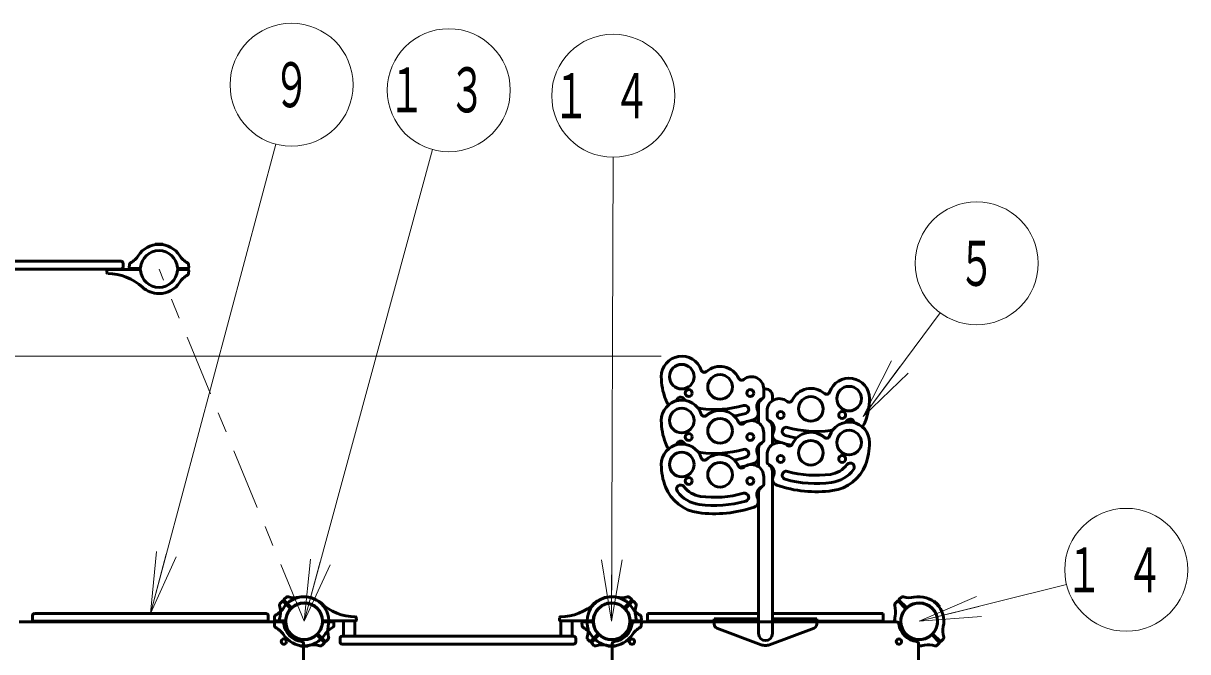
# Model space of a CAD drawing. Units: millimetres on the paper, scale 1:50. Extents: x -385 to 0, y -594 to 267.
# Drawn here: x -271.3 to -214.5, y 170.2 to 200.9 of the extents above; entities that cross this region are included whole.
import ezdxf
from ezdxf.enums import TextEntityAlignment as Align

# ---------------------------------------------------------------- set-up
doc = ezdxf.new("R2010")
doc.units = ezdxf.units.MM
doc.linetypes.add('USER2', pattern=[6, 3, -1, 1, -1])
doc.layers.add('LY_1', color=140, linetype='Continuous', lineweight=50)
doc.styles.add('ＭＳ ゴシック', font='')
doc.styles.get('ＭＳ ゴシック').set_extended_font_data('MS Gothic')

msp = doc.modelspace()

# ---------------------------------------------------------------- linework, layer by layer
at = {"layer": 'LY_1', "color": 7, "lineweight": 13}
for p, q in [((-265.112, 172.098), (-258.998, 195.003)), ((-257.612, 171.718), (-251.346, 194.74)), ((-242.612, 171.718), (-242.544, 194.367)), ((-230.34, 181.718), (-226.594, 186.776)), ((-240.192, 184.656), (-352.112, 184.656)), ((-230.34, 181.718), (-228.956, 184.426)), ((-230.34, 181.718), (-228.554, 184.129)), ((-228.153, 183.831), (-230.34, 181.718)), ((-265.112, 172.098), (-264.821, 175.125)), ((-265.112, 172.098), (-264.338, 174.996)), ((-263.855, 174.867), (-265.112, 172.098)), ((-257.612, 171.718), (-257.306, 174.744)), ((-257.612, 171.718), (-256.824, 174.612)), ((-256.341, 174.481), (-257.612, 171.718)), ((-242.612, 171.718), (-243.103, 174.719)), ((-242.612, 171.718), (-242.603, 174.718)), ((-242.103, 174.716), (-242.612, 171.718)), ((-227.612, 171.718), (-220.427, 173.506)), ((-227.612, 171.718), (-224.821, 172.928)), ((-227.612, 171.718), (-224.701, 172.442)), ((-224.58, 171.957), (-227.612, 171.718))]:
    msp.add_line(p, q, dxfattribs=at)
at = {"layer": 'LY_1'}
for p, q in [((-264.891, 190.094), (-264.891, 190.097)), ((-264.491, 190.094), (-264.491, 190.097)), ((-277.841, 189.29), (-266.541, 189.29)), ((-266.441, 189.19), (-266.441, 189.01)), ((-263.243, 188.982), (-263.248, 189.139)), ((-277.841, 188.91), (-266.541, 188.91)), ((-267.24, 188.838), (-267.234, 188.734)), ((-265.628, 188.88), (-267.2, 188.88)), ((-266.14, 188.982), (-266.135, 189.127)), ((-265.628, 188.94), (-266.1, 188.94)), ((-263.754, 188.94), (-263.283, 188.94)), ((-263.754, 188.88), (-263.283, 188.88)), ((-263.243, 188.839), (-263.248, 188.694)), ((-235.192, 182.69), (-235.192, 183.056)), ((-235.254, 182.598), (-235.254, 182.576)), ((-234.772, 182.478), (-234.772, 182.718)), ((-235.518, 182.311), (-235.448, 182.311)), ((-235.452, 181.406), (-235.452, 182.311)), ((-235.032, 181.618), (-235.032, 181.984)), ((-234.969, 181.525), (-234.969, 181.504)), ((-234.776, 181.239), (-234.705, 181.239)), ((-234.772, 180.335), (-234.772, 181.239)), ((-235.192, 180.546), (-235.192, 180.912)), ((-235.518, 180.166), (-235.448, 180.166)), ((-235.452, 179.264), (-235.452, 180.166)), ((-235.254, 180.453), (-235.254, 180.432)), ((-235.032, 179.475), (-235.032, 179.841)), ((-234.969, 179.382), (-234.969, 179.361)), ((-234.705, 179.095), (-234.776, 179.095)), ((-234.772, 171.118), (-234.772, 179.095)), ((-235.192, 178.403), (-235.192, 178.769)), ((-235.518, 178.024), (-235.448, 178.024)), ((-235.452, 171.118), (-235.452, 178.024)), ((-235.254, 178.31), (-235.254, 178.289)), ((-258.687, 172.692), (-258.794, 172.577)), ((-258.296, 172.359), (-258.629, 172.693)), ((-258.253, 172.402), (-258.587, 172.735)), ((-258.586, 172.793), (-258.47, 172.9)), ((-256.917, 172.696), (-256.914, 172.698)), ((-243.307, 172.696), (-243.309, 172.698)), ((-241.97, 172.402), (-241.637, 172.735)), ((-241.928, 172.359), (-241.595, 172.693)), ((-241.638, 172.793), (-241.753, 172.9)), ((-241.537, 172.692), (-241.43, 172.577)), ((-228.687, 172.692), (-228.794, 172.577)), ((-228.296, 172.359), (-228.629, 172.693)), ((-228.253, 172.402), (-228.587, 172.735)), ((-228.586, 172.793), (-228.47, 172.9)), ((-226.917, 172.696), (-226.914, 172.698)), ((-270.762, 172.098), (-259.462, 172.098)), ((-256.634, 172.413), (-256.631, 172.415)), ((-243.59, 172.413), (-243.592, 172.415)), ((-240.862, 172.098), (-240.862, 171.718)), ((-240.862, 172.098), (-235.452, 172.098)), ((-229.362, 172.098), (-234.772, 172.098)), ((-229.362, 172.098), (-229.362, 171.718)), ((-226.634, 172.413), (-226.631, 172.415)), ((-265.112, 171.688), (-271.519, 171.688)), ((-270.862, 171.998), (-270.862, 171.818)), ((-270.762, 171.718), (-259.462, 171.718)), ((-265.112, 171.688), (-258.704, 171.688)), ((-259.362, 171.998), (-259.362, 171.818)), ((-259.06, 171.789), (-259.055, 171.935)), ((-259.06, 171.646), (-259.055, 171.489)), ((-258.549, 171.748), (-259.02, 171.748)), ((-258.549, 171.688), (-259.02, 171.688)), ((-256.674, 171.748), (-255.103, 171.748)), ((-256.674, 171.688), (-256.203, 171.688)), ((-256.163, 171.646), (-256.168, 171.501)), ((-255.684, 171.748), (-255.684, 170.988)), ((-255.14, 171.748), (-255.14, 170.988)), ((-255.063, 171.79), (-255.068, 171.895)), ((-245.161, 171.79), (-245.155, 171.895)), ((-243.549, 171.748), (-245.121, 171.748)), ((-245.084, 171.748), (-245.084, 170.988)), ((-244.54, 171.748), (-244.54, 170.988)), ((-244.06, 171.646), (-244.055, 171.501)), ((-243.549, 171.688), (-244.02, 171.688)), ((-241.674, 171.748), (-241.203, 171.748)), ((-241.674, 171.688), (-241.203, 171.688)), ((-235.112, 171.688), (-241.519, 171.688)), ((-241.163, 171.646), (-241.169, 171.489)), ((-241.163, 171.789), (-241.168, 171.935)), ((-237.612, 171.718), (-240.862, 171.718)), ((-237.612, 171.838), (-235.452, 171.838)), ((-237.612, 171.576), (-237.612, 171.838)), ((-235.112, 171.688), (-228.704, 171.688)), ((-232.612, 171.838), (-234.772, 171.838)), ((-232.612, 171.576), (-232.612, 171.838)), ((-229.362, 171.718), (-232.612, 171.718)), ((-256.97, 171.034), (-256.637, 170.701)), ((-256.928, 171.076), (-256.595, 170.743)), ((-255.762, 170.988), (-244.462, 170.988)), ((-243.296, 171.076), (-243.629, 170.743)), ((-243.253, 171.034), (-243.587, 170.701)), ((-237.482, 171.389), (-235.316, 170.575)), ((-232.741, 171.389), (-234.908, 170.575)), ((-226.97, 171.034), (-226.637, 170.701)), ((-226.928, 171.076), (-226.595, 170.743)), ((-257.812, 170.535), (-257.812, 170.531)), ((-257.642, 164.218), (-257.642, 170.626)), ((-257.412, 170.535), (-257.412, 170.531)), ((-256.638, 170.643), (-256.744, 170.544)), ((-256.537, 170.744), (-256.438, 170.85)), ((-255.862, 170.708), (-255.862, 170.888)), ((-255.762, 170.608), (-244.462, 170.608)), ((-244.362, 170.708), (-244.362, 170.888)), ((-243.687, 170.744), (-243.786, 170.85)), ((-243.586, 170.643), (-243.479, 170.544)), ((-242.812, 170.535), (-242.812, 170.531)), ((-242.582, 164.218), (-242.582, 170.626)), ((-242.412, 170.535), (-242.412, 170.531)), ((-227.642, 164.218), (-227.642, 170.626)), ((-226.638, 170.643), (-226.744, 170.544)), ((-226.537, 170.744), (-226.438, 170.85))]:
    msp.add_line(p, q, dxfattribs=at)
at = {"layer": 'LY_1', "color": 7, "linetype": 'USER2', "lineweight": 13}
msp.add_line((-257.612, 171.718), (-264.691, 188.91), dxfattribs=at)
at = {"layer": 'LY_1', "color": 7, "lineweight": 13}
for centre in [(-258.224, 197.902), (-250.558, 197.635), (-242.535, 197.367), (-224.808, 189.187), (-217.515, 174.23)]:
    msp.add_circle(centre, 3, dxfattribs=at)
at = {"layer": 'LY_1'}
for centre, radius in [((-239.192, 183.656), 0.6), ((-237.326, 183.156), 0.6), ((-238.854, 182.856), 0.17), ((-235.854, 182.856), 0.17), ((-231.032, 182.584), 0.6), ((-232.898, 182.084), 0.6), ((-239.192, 181.512), 0.6), ((-234.369, 181.784), 0.17), ((-231.369, 181.784), 0.17), ((-237.326, 181.012), 0.6), ((-238.854, 180.712), 0.17), ((-235.854, 180.712), 0.17), ((-231.032, 180.441), 0.6), ((-231.032, 180.441), 0.6), ((-232.898, 179.941), 0.6), ((-232.898, 179.941), 0.6), ((-239.192, 179.369), 0.6), ((-239.192, 179.369), 0.6), ((-234.369, 179.641), 0.17), ((-231.369, 179.641), 0.17), ((-237.326, 178.869), 0.6), ((-237.326, 178.869), 0.6), ((-238.854, 178.569), 0.17), ((-235.854, 178.569), 0.17), ((-257.612, 171.718), 0.891), ((-242.612, 171.718), 0.891), ((-227.612, 171.718), 0.891), ((-258.602, 170.728), 0.13), ((-241.622, 170.728), 0.13), ((-228.602, 170.728), 0.13)]:
    msp.add_circle(centre, radius, dxfattribs=at)
for centre, radius, start, end in [((-264.691, 188.91), 1.2, 90, 147.2728), ((-264.691, 188.91), 0.9, 90, 175.7293), ((-264.871, 190.097), 0.02, 98.6269, 180), ((-264.691, 188.91), 1.22, 90, 98.6269), ((-264.691, 188.91), 1.22, 81.3731, 90), ((-264.691, 188.91), 1.2, 32.7272, 90), ((-264.691, 188.91), 0.9, 4.2707, 90), ((-264.511, 190.097), 0.02, 0, 81.3731), ((-266.541, 189.19), 0.1, 0, 90), ((-266.035, 189.124), 0.1, 117.4588, 178), ((-266.542, 190.1), 1, 297.4588, 327.2728), ((-262.84, 190.1), 1, 212.7272, 242.5412), ((-263.348, 189.124), 0.1, 2, 62.5412), ((-267.2, 188.84), 0.04, 90, 183), ((-267.195, 188.736), 0.04, 183, 268.9158), ((-267.244, 186.096), 2.6, 47.7828, 88.9159), ((-266.541, 189.01), 0.1, 270, 0), ((-266.1, 188.98), 0.04, 178, 270), ((-265.628, 188.98), 0.04, 270, 355.7293), ((-265.628, 188.84), 0.04, 4.2707, 90), ((-264.691, 188.91), 0.9, 184.2707, 270), ((-264.691, 188.91), 0.9, 270, 355.7293), ((-263.754, 188.98), 0.04, 184.2707, 270), ((-263.754, 188.84), 0.04, 90, 175.7293), ((-262.84, 187.721), 1, 117.4588, 147.2728), ((-263.348, 188.697), 0.1, 297.4588, 358), ((-263.348, 188.697), 0.1, 297.4588, 358), ((-263.283, 188.98), 0.04, 270, 2), ((-263.283, 188.84), 0.04, 358, 90), ((-264.691, 188.91), 1.2, 227.7828, 270), ((-264.691, 188.91), 1.2, 270, 327.2728), ((-239.192, 183.656), 1, 18.6234, 180), ((-237.326, 183.156), 1, 24.8748, 131.3766), ((-237.192, 183.656), 3, 180, 201.3632), ((-238.092, 184.027), 0.16, 198.6234, 311.3766), ((-236.273, 183.644), 0.16, 204.8748, 309.3214), ((-235.792, 183.056), 0.6, 0, 129.3214), ((-231.032, 182.584), 1, 0, 161.3766), ((-235.112, 182.718), 0.34, 0, 103.609), ((-232.898, 182.084), 1, 48.6234, 155.1252), ((-232.131, 182.954), 0.16, 228.6234, 341.3766), ((-239.192, 181.512), 1, 18.6234, 180), ((-238.123, 183.292), 2, 201.3632, 210.6982), ((-239.247, 182.458), 0.2, 36.5859, 173.375), ((-238.123, 183.292), 1.2, 216.5859, 221.346), ((-235.096, 182.187), 0.44, 111.245, 206.3797), ((-235.11, 182.268), 0.34, 115.0771, 172.7679), ((-235.292, 182.69), 0.1, 291.245, 0), ((-234.432, 181.984), 0.6, 50.6786, 180), ((-233.95, 182.572), 0.16, 230.6786, 335.1252), ((-233.032, 182.584), 3, 338.6368, 0), ((-238.123, 183.292), 1.2, 256.6514, 262.3372), ((-237.59, 187.256), 5.2, 262.3372, 285.7044), ((-238.092, 181.882), 0.16, 198.6234, 311.3766), ((-237.326, 181.012), 1, 24.8748, 131.3766), ((-237.59, 187.256), 5.6, 279.8, 285.7044), ((-236.128, 182.058), 0.2, 285.7044, 105.7044), ((-235.759, 181.858), 0.3, 288.7334, 26.3797), ((-237.192, 181.512), 3, 180, 201.3632), ((-236.273, 181.5), 0.16, 204.8748, 309.3214), ((-237.59, 187.256), 6, 281.6411, 285.064), ((-235.792, 180.912), 0.6, 0, 129.3214), ((-237.59, 187.256), 6, 286.5802, 288.7334), ((-234.932, 181.618), 0.1, 180, 248.755), ((-235.113, 181.196), 0.34, 7.2321, 64.9229), ((-235.127, 181.115), 0.44, 333.6203, 68.755), ((-234.095, 180.985), 0.2, 74.2956, 254.2956), ((-232.634, 186.184), 5.2, 254.2956, 277.6628), ((-231.032, 180.441), 1, 0, 161.3766), ((-232.1, 182.22), 1.2, 318.654, 323.414), ((-230.976, 181.385), 0.2, 6.625, 143.4141), ((-232.1, 182.22), 2, 329.3359, 338.6368), ((-234.464, 180.786), 0.3, 153.6203, 251.2666), ((-232.634, 186.184), 5.6, 254.2956, 260.2), ((-232.898, 179.941), 1, 48.6234, 155.1252), ((-232.131, 180.811), 0.16, 228.6234, 341.3766), ((-232.1, 182.22), 1.2, 277.6628, 283.3486), ((-239.192, 179.369), 1, 18.6234, 180), ((-238.123, 181.148), 2, 201.3632, 210.6641), ((-239.247, 180.313), 0.2, 36.5859, 173.375), ((-238.123, 181.148), 1.2, 216.5859, 221.346), ((-237.59, 185.112), 5.2, 262.3372, 285.7044), ((-236.128, 179.914), 0.2, 285.7044, 105.7044), ((-235.096, 180.043), 0.44, 111.245, 206.3797), ((-235.11, 180.124), 0.34, 115.0771, 172.7679), ((-235.292, 180.546), 0.1, 291.245, 0), ((-234.432, 179.841), 0.6, 50.6786, 180), ((-232.634, 186.184), 6, 251.2666, 253.3251), ((-232.634, 186.184), 6, 255.0234, 258.3449), ((-233.95, 180.429), 0.16, 230.6786, 335.1252), ((-233.032, 180.441), 3, 338.6368, 0), ((-238.123, 181.148), 1.2, 256.6514, 262.3372), ((-238.092, 179.74), 0.16, 198.6234, 311.3766), ((-237.326, 178.869), 1, 24.8748, 131.3766), ((-237.59, 185.112), 5.6, 279.8, 285.7044), ((-235.759, 179.714), 0.3, 288.7334, 26.3797), ((-234.932, 179.475), 0.1, 180, 248.755), ((-237.192, 179.369), 3, 180, 201.3632), ((-236.273, 179.357), 0.16, 204.8748, 309.3214), ((-237.59, 185.112), 6, 281.6551, 284.9765), ((-235.792, 178.769), 0.6, 0, 129.3214), ((-237.59, 185.112), 6, 286.6749, 288.7334), ((-235.113, 179.053), 0.34, 7.2321, 64.9229), ((-235.127, 178.972), 0.44, 333.6203, 68.755), ((-234.095, 178.843), 0.2, 74.2956, 254.2956), ((-234.095, 178.843), 0.2, 74.2956, 254.2956), ((-232.634, 184.041), 5.2, 254.2956, 277.6628), ((-232.634, 184.041), 5.2, 254.2956, 277.6628), ((-232.1, 180.077), 1.2, 277.6628, 323.414), ((-232.1, 180.077), 1.2, 277.6628, 323.414), ((-232.1, 180.077), 1.6, 277.6628, 323.414), ((-232.1, 180.077), 1.6, 277.6628, 323.414), ((-232.1, 180.077), 2, 277.6628, 338.6368), ((-230.976, 179.242), 0.2, 323.414, 143.4141), ((-230.976, 179.242), 0.2, 323.414, 143.4141), ((-239.247, 178.171), 0.2, 36.5859, 216.5859), ((-239.247, 178.171), 0.2, 36.5859, 216.5859), ((-235.292, 178.403), 0.1, 291.245, 0), ((-234.464, 178.643), 0.3, 153.6203, 251.2666), ((-232.634, 184.041), 6, 251.2666, 277.6628), ((-232.634, 184.041), 5.6, 254.2956, 277.6628), ((-232.634, 184.041), 5.6, 254.2956, 277.6628), ((-238.123, 179.005), 2, 201.3632, 262.3372), ((-238.123, 179.005), 1.6, 216.5859, 262.3372), ((-238.123, 179.005), 1.6, 216.5859, 262.3372), ((-238.123, 179.005), 1.2, 216.5859, 262.3372), ((-238.123, 179.005), 1.2, 216.5859, 262.3372), ((-237.59, 182.969), 5.2, 262.3372, 285.7044), ((-237.59, 182.969), 5.2, 262.3372, 285.7044), ((-236.128, 177.771), 0.2, 285.7044, 105.7044), ((-236.128, 177.771), 0.2, 285.7044, 105.7044), ((-235.096, 177.9), 0.44, 111.245, 206.3797), ((-235.11, 177.981), 0.34, 115.0771, 172.7679), ((-237.59, 182.969), 6, 262.3372, 288.7334), ((-237.59, 182.969), 5.6, 262.3372, 285.7044), ((-235.759, 177.571), 0.3, 288.7334, 26.3797), ((-258.657, 172.664), 0.04, 45, 137), ((-257.612, 171.718), 1.2, 90, 147.2728), ((-258.558, 172.763), 0.04, 133, 225), ((-258.411, 172.819), 0.1, 72.4588, 133), ((-258.079, 173.868), 1, 252.4588, 282.2728), ((-257.612, 171.718), 1.2, 45, 102.2728), ((-257.612, 171.718), 1.2, 47.7828, 90), ((-256.9, 172.684), 0.02, 53.6269, 135), ((-257.612, 171.718), 1.22, 45, 53.6269), ((-242.612, 171.718), 1.22, 126.3731, 135), ((-242.612, 171.718), 1.2, 77.7272, 135), ((-242.612, 171.718), 1.2, 90, 132.2172), ((-243.323, 172.684), 0.02, 45, 126.3731), ((-242.612, 171.718), 1.2, 32.7272, 90), ((-242.144, 173.868), 1, 257.7272, 287.5412), ((-241.813, 172.819), 0.1, 47, 107.5412), ((-241.665, 172.763), 0.04, 315, 47), ((-241.566, 172.664), 0.04, 43, 135), ((-228.657, 172.664), 0.04, 45, 137), ((-228.558, 172.763), 0.04, 133, 225), ((-228.411, 172.819), 0.1, 72.4588, 133), ((-228.079, 173.868), 1, 252.4588, 282.2728), ((-227.612, 171.718), 1.2, 45, 102.2728), ((-226.9, 172.684), 0.02, 53.6269, 135), ((-227.612, 171.718), 1.22, 45, 53.6269), ((-270.762, 171.998), 0.1, 90, 180), ((-259.462, 171.998), 0.1, 0, 90), ((-259.463, 172.907), 1, 297.4588, 327.2728), ((-258.713, 172.517), 0.1, 137, 197.5412), ((-259.761, 172.185), 1, 347.7272, 17.5412), ((-257.612, 171.718), 0.9, 139.2707, 225), ((-257.612, 171.718), 0.9, 90, 175.7293), ((-258.324, 172.331), 0.04, 319.2707, 45), ((-258.225, 172.43), 0.04, 225, 310.7293), ((-257.612, 171.718), 0.9, 45, 130.7293), ((-257.612, 171.718), 0.9, 4.2707, 90), ((-257.612, 171.718), 0.9, 319.2707, 45), ((-255.058, 174.532), 2.6, 227.7828, 268.9158), ((-257.612, 171.718), 1.2, 347.7272, 45), ((-257.612, 171.718), 1.22, 36.3731, 45), ((-256.646, 172.429), 0.02, 315, 36.3731), ((-245.165, 174.532), 2.6, 271.0842, 312.2172), ((-242.612, 171.718), 1.2, 135, 192.2728), ((-243.578, 172.429), 0.02, 143.6269, 225), ((-242.612, 171.718), 1.22, 135, 143.6269), ((-242.612, 171.718), 0.9, 135, 220.7293), ((-242.612, 171.718), 0.9, 90, 175.7293), ((-242.612, 171.718), 0.9, 49.2707, 135), ((-242.612, 171.718), 0.9, 4.2707, 90), ((-241.998, 172.43), 0.04, 229.2707, 315), ((-242.612, 171.718), 0.9, 315, 40.7293), ((-241.899, 172.331), 0.04, 135, 220.7293), ((-240.761, 172.907), 1, 212.7272, 242.5412), ((-240.462, 172.185), 1, 162.4588, 192.2728), ((-241.511, 172.517), 0.1, 342.4588, 43), ((-228.713, 172.517), 0.1, 137, 197.5412), ((-229.761, 172.185), 1, 347.7272, 17.5412), ((-227.612, 171.718), 0.9, 139.2707, 225), ((-228.324, 172.331), 0.04, 319.2707, 45), ((-228.225, 172.43), 0.04, 225, 310.7293), ((-227.612, 171.718), 0.9, 45, 130.7293), ((-227.612, 171.718), 0.9, 319.2707, 45), ((-227.612, 171.718), 1.2, 347.7272, 45), ((-227.612, 171.718), 1.22, 36.3731, 45), ((-226.646, 172.429), 0.02, 315, 36.3731), ((-270.762, 171.818), 0.1, 180, 270), ((-259.462, 171.818), 0.1, 270, 0), ((-259.02, 171.788), 0.04, 178, 270), ((-259.02, 171.648), 0.04, 90, 182), ((-258.955, 171.931), 0.1, 117.4588, 178), ((-258.955, 171.931), 0.1, 117.4588, 178), ((-257.612, 171.718), 1.2, 167.7272, 181.4325), ((-258.704, 171.588), 0.1, 6.7872, 90), ((-257.612, 171.718), 1, 186.7872, 263.2128), ((-258.549, 171.788), 0.04, 270, 355.7293), ((-258.549, 171.648), 0.04, 4.2707, 90), ((-257.612, 171.718), 0.9, 184.2707, 270), ((-257.612, 171.718), 0.9, 270, 355.7293), ((-256.674, 171.788), 0.04, 184.2707, 270), ((-256.674, 171.648), 0.04, 90, 175.7293), ((-256.203, 171.648), 0.04, 358, 90), ((-255.108, 171.893), 0.04, 3, 88.9159), ((-255.103, 171.788), 0.04, 270, 3), ((-245.121, 171.788), 0.04, 177, 270), ((-245.115, 171.893), 0.04, 91.0841, 177), ((-244.02, 171.648), 0.04, 90, 182), ((-243.549, 171.788), 0.04, 270, 355.7293), ((-243.549, 171.648), 0.04, 4.2707, 90), ((-242.612, 171.718), 0.9, 184.2707, 270), ((-242.612, 171.718), 0.9, 270, 355.7293), ((-242.612, 171.718), 1, 276.7872, 353.2128), ((-241.674, 171.788), 0.04, 184.2707, 270), ((-241.674, 171.648), 0.04, 90, 175.7293), ((-241.519, 171.588), 0.1, 90, 173.2128), ((-242.612, 171.718), 1.2, 358.5675, 12.2728), ((-241.268, 171.931), 0.1, 2, 62.5412), ((-241.268, 171.931), 0.1, 2, 62.5412), ((-241.203, 171.788), 0.04, 270, 2), ((-241.203, 171.648), 0.04, 358, 90), ((-237.412, 171.576), 0.2, 180, 249.4015), ((-232.812, 171.576), 0.2, 290.5985, 0), ((-227.612, 171.718), 1.2, 167.7272, 181.4325), ((-228.704, 171.588), 0.1, 6.7872, 90), ((-227.612, 171.718), 1, 186.7872, 263.2128), ((-258.955, 171.504), 0.1, 182, 242.5412), ((-259.463, 170.528), 1, 32.7272, 62.5412), ((-257.612, 171.718), 1.2, 212.7272, 270), ((-257.612, 171.718), 0.9, 225, 310.7293), ((-257.612, 171.718), 1.2, 270, 327.2728), ((-256.998, 171.005), 0.04, 45, 130.7293), ((-256.899, 171.104), 0.04, 139.2707, 225), ((-255.761, 170.528), 1, 117.4588, 147.2728), ((-255.462, 171.25), 1, 167.7272, 197.5412), ((-256.268, 171.504), 0.1, 297.4588, 358), ((-255.762, 170.888), 0.1, 90, 180), ((-244.462, 170.888), 0.1, 0, 90), ((-243.955, 171.504), 0.1, 182, 242.5412), ((-244.463, 170.528), 1, 32.7272, 62.5412), ((-244.761, 171.25), 1, 342.4588, 12.2728), ((-242.612, 171.718), 1.2, 212.7272, 270), ((-243.324, 171.104), 0.04, 315, 40.7293), ((-243.225, 171.005), 0.04, 49.2707, 135), ((-242.612, 171.718), 0.9, 229.2707, 315), ((-242.612, 171.718), 1.2, 270, 327.2728), ((-240.761, 170.528), 1, 117.4588, 147.2728), ((-241.268, 171.504), 0.1, 297.4588, 358), ((-235.112, 171.118), 0.34, 180, 0), ((-227.612, 171.718), 0.9, 225, 310.7293), ((-226.998, 171.005), 0.04, 45, 130.7293), ((-226.899, 171.104), 0.04, 139.2707, 225), ((-225.462, 171.25), 1, 167.7272, 197.5412), ((-257.792, 170.531), 0.02, 180, 261.3731), ((-257.612, 171.718), 1.22, 261.3731, 270), ((-257.742, 170.626), 0.1, 0, 83.2128), ((-257.612, 171.718), 1.2, 268.5675, 282.2728), ((-257.612, 171.718), 1.22, 270, 278.6269), ((-257.432, 170.531), 0.02, 278.6269, 0), ((-257.144, 169.568), 1, 72.4588, 102.2728), ((-256.813, 170.617), 0.1, 252.4588, 313), ((-256.665, 170.672), 0.04, 313, 45), ((-256.566, 170.771), 0.04, 225, 317), ((-256.511, 170.919), 0.1, 317, 17.5412), ((-255.762, 170.708), 0.1, 180, 270), ((-244.462, 170.708), 0.1, 270, 0), ((-243.713, 170.919), 0.1, 162.4588, 223), ((-243.657, 170.771), 0.04, 223, 315), ((-243.558, 170.672), 0.04, 135, 227), ((-243.411, 170.617), 0.1, 227, 287.5412), ((-243.079, 169.568), 1, 77.7272, 107.5412), ((-242.612, 171.718), 1.2, 257.7272, 271.4325), ((-242.792, 170.531), 0.02, 180, 261.3731), ((-242.612, 171.718), 1.22, 261.3731, 270), ((-242.612, 171.718), 1.22, 270, 278.6269), ((-242.482, 170.626), 0.1, 96.7872, 180), ((-242.432, 170.531), 0.02, 278.6269, 0), ((-235.112, 171.118), 0.58, 249.4015, 270), ((-235.112, 171.118), 0.58, 270, 290.5985), ((-227.742, 170.626), 0.1, 0, 83.2128), ((-227.612, 171.718), 1.2, 268.5675, 282.2728), ((-227.144, 169.568), 1, 72.4588, 102.2728), ((-226.813, 170.617), 0.1, 252.4588, 313), ((-226.665, 170.672), 0.04, 313, 45), ((-226.566, 170.771), 0.04, 225, 317), ((-226.511, 170.919), 0.1, 317, 17.5412)]:
    msp.add_arc(centre, radius, start, end, dxfattribs=at)

# ---------------------------------------------------------------- texts
at = {"layer": 'LY_1', "color": 7, "style": 'ＭＳ ゴシック', "width": 0.6}
for s, p in [('９', (-258.224, 197.902)), ('５', (-224.808, 189.187))]:
    msp.add_text(s, height=2.199, dxfattribs=at).set_placement(p, align=Align.MIDDLE_CENTER)
at = {"layer": 'LY_1', "color": 7, "char_height": 2.199, "attachment_point": 5, "style": 'ＭＳ ゴシック'}
for s, insert in [('\\T1.64;\\W0.6;１３', (-250.558, 197.635)), ('\\T1.64;\\W0.6;１４', (-242.535, 197.367)), ('\\T1.64;\\W0.6;１４', (-217.515, 174.23))]:
    msp.add_mtext(s, dxfattribs=dict(at, insert=insert))

doc.saveas('drawing.dxf')
